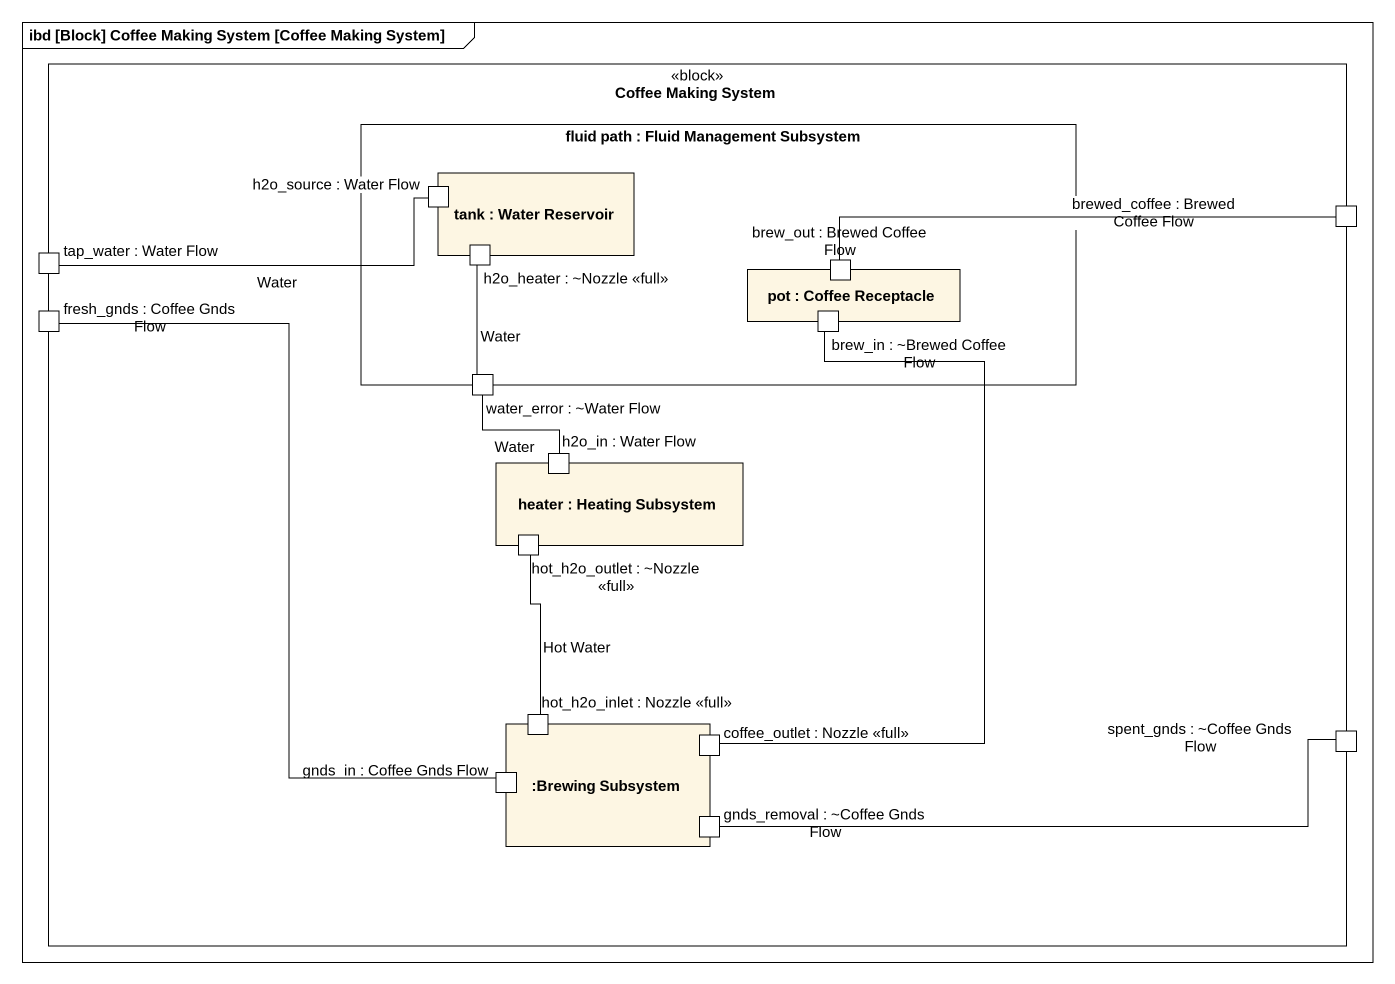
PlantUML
@startuml
mainframe ibd [Block] Coffee Making System [Coffee Making System]
rectangle "Coffee Making System" as Coffee_Making_System <<block>> {
  rectangle "fluid path : Fluid Management Subsystem" as fluid_path {
    rectangle "tank : Water Reservoir" as tank {
      port "h2o_source : Water Flow" as h2o_source_Water_Flow
      port "h2o_heater : ~Nozzle <<full>>" as h2o_heater_Nozzle_full
    }
    rectangle "pot : Coffee Receptacle" as pot {
      port "brew_out : Brewed Coffee Flow" as brew_out_Brewed_Coffee_Flow
      port "brew_in : ~Brewed Coffee Flow" as brew_in_Brewed_Coffee_Flow
    }
    port "water_error : ~Water Flow" as water_error_Water_Flow
  }
  port "brewed_coffee : Brewed Coffee Flow" as brewed_coffee_Brewed_Coffee
  port "tap_water : Water Flow" as tap_water_Water_Flow
  port "fresh_gnds : Coffee Gnds Flow" as fresh_gnds_Coffee_Gnds_Flow
  rectangle "heater : Heating Subsystem" as heater {
    port "h2o_in : Water Flow" as h2o_in_Water_Flow
    port "hot_h2o_outlet : ~Nozzle <<full>>" as hot_h2o_outlet_Nozzle_full
  }
  rectangle ":Brewing Subsystem" as Brewing_Subsystem {
    port "hot_h2o_inlet : Nozzle <<full>>" as hot_h2o_inlet_Nozzle_full
    port "coffee_outlet : Nozzle <<full>>" as coffee_outlet_Nozzle_full
    port "gnds_in : Coffee Gnds Flow" as gnds_in_Coffee_Gnds_Flow
    port "gnds_removal : ~Coffee Gnds Flow" as gnds_removal_Coffee_Gnds
  }
  port "spent_gnds : ~Coffee Gnds Flow" as spent_gnds_Coffee_Gnds_Flow
}
tap_water_Water_Flow -right- h2o_source_Water_Flow : Water
h2o_heater_Nozzle_full -- water_error_Water_Flow : Water
brew_out_Brewed_Coffee_Flow -right- brewed_coffee_Brewed_Coffee
fresh_gnds_Coffee_Gnds_Flow -- gnds_in_Coffee_Gnds_Flow
water_error_Water_Flow -- h2o_in_Water_Flow : Water
hot_h2o_outlet_Nozzle_full -- hot_h2o_inlet_Nozzle_full : Hot Water
coffee_outlet_Nozzle_full -up- brew_in_Brewed_Coffee_Flow
gnds_removal_Coffee_Gnds -right- spent_gnds_Coffee_Gnds_Flow
@enduml
